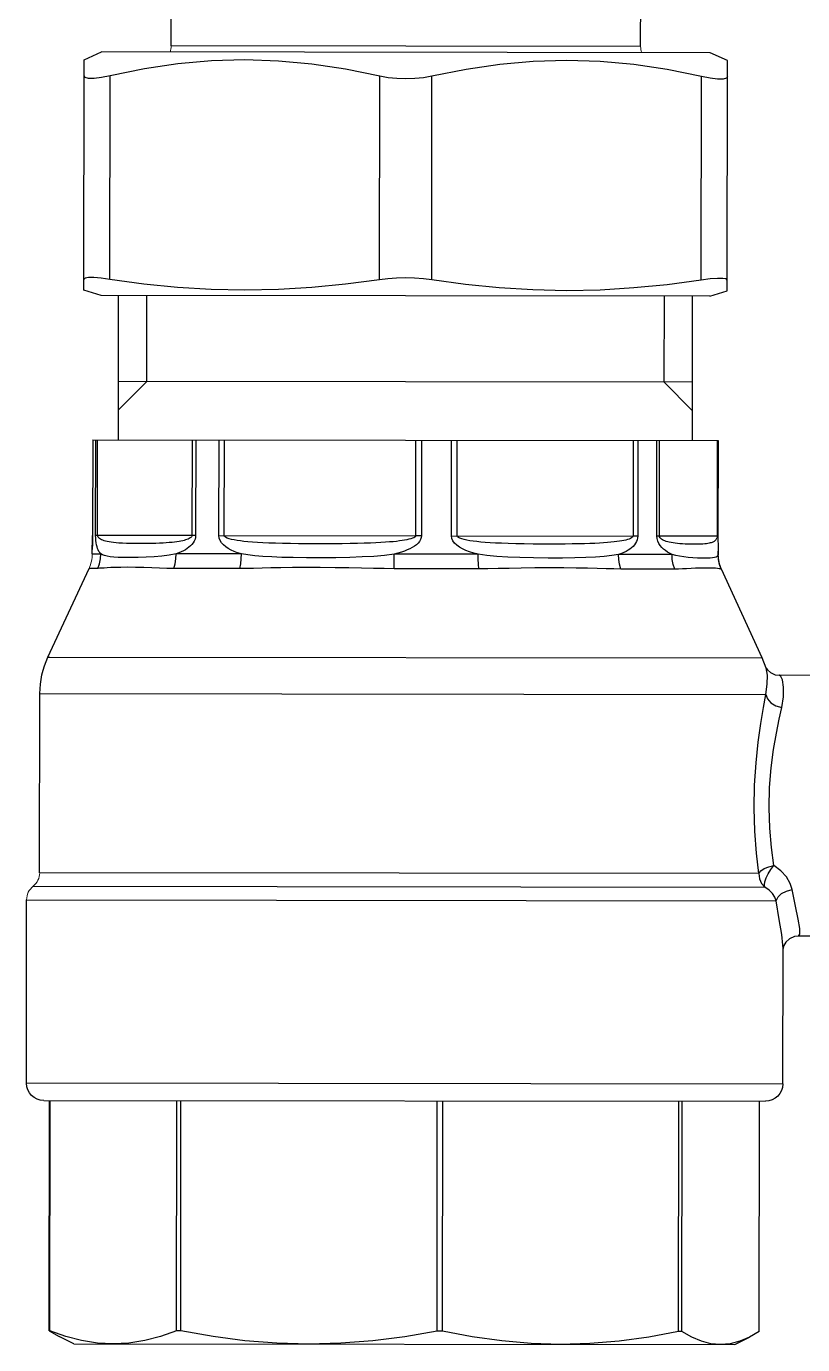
# Model space of a CAD drawing. Header units: millimetres. Extents: x 898 to 1196, y 229 to 443.
# Drawn here: x 1107.4318 to 1107.46086, y 341.71485 to 341.76421 of the extents above; entities that cross this region are included whole.
import ezdxf

# ---------------------------------------------------------------- set-up
doc = ezdxf.new("R2010")
doc.units = ezdxf.units.MM
doc.layers.get('0').update_dxf_attribs({"color": 41})
doc.layers.add('alim', color=5, linetype='Continuous', lineweight=5)
doc.layers.add('CHAUFFAGE', color=4, linetype='Continuous', lineweight=5)

# ---------------------------------------------------------------- blocks, each defined once
blk = doc.blocks.new('AUDIT_I_240531090321-0')
at = {"linetype": 'ByBlock'}
for centre, radius, start, end in [((4.5439, 1.7848), 0.2, 245.22485, 270.00002), ((4.5439, -2.2152), 0.2, 89.99998, 114.77515), ((2.7093, -2.4152), 0.1, 90, 141.31781), ((2.5532, -2.2902), 0.1, 270, 321.31781)]:
    blk.add_arc(centre, radius, start, end, dxfattribs=at)
at = {"linetype": 'Continuous'}
for centre, start, end in [((7.4653, 1.2348), 249.51268, 270), ((7.4653, -1.6652), 90, 110.48732)]:
    blk.add_arc(centre, 0.1, start, end, dxfattribs=at)
blk = doc.blocks.new('c ef ecs')
at = {"layer": 'alim', "color": 1, "lineweight": -3}
for p, q in [((-303.567106, 72.78902), (-303.567106, 72.761842)), ((-303.560394, 72.78902), (-303.567106, 72.78902)), ((-303.560394, 72.7621), (-303.560394, 72.78902)), ((-303.559886, 72.789264), (-303.559886, 72.761864)), ((-303.559378, 72.789508), (-303.559378, 72.761441)), ((-303.55252, 72.789508), (-303.559378, 72.789508)), ((-303.55252, 72.789508), (-303.55252, 72.761185)), ((-303.568471, 72.78872), (-303.571794, 72.787186)), ((-303.568471, 72.78872), (-303.568471, 72.788654)), ((-303.568471, 72.788654), (-303.568471, 72.761973)), ((-303.551869, 72.788859), (-303.551869, 72.761834)), ((-303.543242, 72.788638), (-303.551869, 72.788638)), ((-303.543242, 72.788617), (-303.551869, 72.788617)), ((-303.543242, 72.788638), (-303.543029, 72.788268)), ((-303.543242, 72.788617), (-303.543242, 72.788638)), ((-303.543032, 72.788021), (-303.543242, 72.788617)), ((-303.542754, 72.787717), (-303.54303, 72.788269)), ((-303.542879, 72.787429), (-303.543032, 72.788021)), ((-303.542754, 72.787717), (-303.542754, 72.762976)), ((-303.59084, 72.787392), (-303.591133, 72.786741)), ((-303.582214, 72.787392), (-303.59084, 72.787392)), ((-303.590175, 72.787349), (-303.59024, 72.787392)), ((-303.590142, 72.787224), (-303.590175, 72.787349)), ((-303.590142, 72.787021), (-303.590142, 72.787224)), ((-303.582681, 72.787223), (-303.582659, 72.787349)), ((-303.582681, 72.78702), (-303.582681, 72.787223)), ((-303.582659, 72.787349), (-303.582615, 72.787392)), ((-303.582018, 72.786741), (-303.582214, 72.787392)), ((-303.576611, 72.787052), (-303.576611, 72.763641)), ((-303.576611, 72.787052), (-303.57303, 72.787052)), ((-303.576611, 72.787051), (-303.57303, 72.787051)), ((-303.57303, 72.787052), (-303.57303, 72.787051)), ((-303.572958, 72.787052), (-303.57303, 72.787052)), ((-303.57303, 72.787051), (-303.572959, 72.787051)), ((-303.572959, 72.787051), (-303.57289, 72.787052)), ((-303.572835, 72.787055), (-303.572958, 72.787052)), ((-303.57289, 72.787052), (-303.572821, 72.787054)), ((-303.572726, 72.787059), (-303.572835, 72.787055)), ((-303.572821, 72.787054), (-303.572756, 72.787057)), ((-303.572756, 72.787057), (-303.57264, 72.787061)), ((-303.572626, 72.787063), (-303.572726, 72.787059)), ((-303.57264, 72.787061), (-303.572588, 72.787063)), ((-303.572528, 72.787066), (-303.572626, 72.787063)), ((-303.572588, 72.787063), (-303.572541, 72.787065)), ((-303.572541, 72.787065), (-303.572497, 72.787066)), ((-303.572467, 72.787066), (-303.572528, 72.787066)), ((-303.572467, 72.787066), (-303.572467, 72.787066)), ((-303.57234, 72.787066), (-303.572467, 72.787066)), ((-303.57234, 72.787066), (-303.57234, 72.786745)), ((-303.571794, 72.786861), (-303.571794, 72.787186)), ((-303.542785, 72.786839), (-303.542879, 72.787429)), ((-303.591133, 72.763952), (-303.591133, 72.786741)), ((-303.59024, 72.786415), (-303.590175, 72.786747)), ((-303.590175, 72.786747), (-303.590142, 72.787021)), ((-303.582659, 72.786746), (-303.582681, 72.78702)), ((-303.582615, 72.786415), (-303.582659, 72.786746)), ((-303.582018, 72.763952), (-303.582018, 72.786741)), ((-303.57303, 72.786939), (-303.576611, 72.786939)), ((-303.57303, 72.786869), (-303.576611, 72.786869)), ((-303.57303, 72.783195), (-303.57303, 72.786939)), ((-303.572932, 72.786937), (-303.57303, 72.786939)), ((-303.572997, 72.786863), (-303.57303, 72.786869)), ((-303.572965, 72.786848), (-303.572997, 72.786863)), ((-303.572936, 72.786825), (-303.572965, 72.786848)), ((-303.57291, 72.786795), (-303.572936, 72.786825)), ((-303.572838, 72.78693), (-303.572932, 72.786937)), ((-303.572886, 72.786759), (-303.57291, 72.786795)), ((-303.572865, 72.786718), (-303.572886, 72.786759)), ((-303.572845, 72.786673), (-303.572865, 72.786718)), ((-303.572828, 72.786622), (-303.572845, 72.786673)), ((-303.572753, 72.786919), (-303.572838, 72.78693)), ((-303.572812, 72.786567), (-303.572828, 72.786622)), ((-303.572797, 72.786505), (-303.572812, 72.786567)), ((-303.572675, 72.786905), (-303.572753, 72.786919)), ((-303.572604, 72.786888), (-303.572675, 72.786905)), ((-303.57254, 72.786867), (-303.572604, 72.786888)), ((-303.572483, 72.786842), (-303.57254, 72.786867)), ((-303.572431, 72.786815), (-303.572483, 72.786842)), ((-303.572383, 72.786782), (-303.572431, 72.786815)), ((-303.57234, 72.786745), (-303.572383, 72.786782)), ((-303.572153, 72.786758), (-303.57234, 72.786745)), ((-303.572304, 72.786681), (-303.57234, 72.786745)), ((-303.572274, 72.786604), (-303.572304, 72.786681)), ((-303.57225, 72.786511), (-303.572274, 72.786604)), ((-303.571969, 72.786797), (-303.572153, 72.786758)), ((-303.571794, 72.786861), (-303.571969, 72.786797)), ((-303.571815, 72.786502), (-303.571807, 72.786618)), ((-303.571807, 72.786618), (-303.5718, 72.786715)), ((-303.5718, 72.786715), (-303.571796, 72.786795)), ((-303.571796, 72.786795), (-303.571794, 72.786861)), ((-303.542754, 72.786248), (-303.542785, 72.786839)), ((-303.590498, 72.785135), (-303.59024, 72.786415)), ((-303.582615, 72.786415), (-303.59024, 72.786415)), ((-303.582444, 72.785143), (-303.582615, 72.786415)), ((-303.576611, 72.78609), (-303.582018, 72.78609)), ((-303.576611, 72.78609), (-303.578793, 72.78609)), ((-303.578793, 72.764603), (-303.578793, 72.78609)), ((-303.577738, 72.786088), (-303.578793, 72.785034)), ((-303.572784, 72.786436), (-303.572797, 72.786505)), ((-303.572772, 72.786359), (-303.572784, 72.786436)), ((-303.572761, 72.786273), (-303.572772, 72.786359)), ((-303.572751, 72.786176), (-303.572761, 72.786273)), ((-303.572743, 72.786065), (-303.572751, 72.786176)), ((-303.572736, 72.785935), (-303.572743, 72.786065)), ((-303.572232, 72.786398), (-303.57225, 72.786511)), ((-303.572217, 72.786262), (-303.572232, 72.786398)), ((-303.572208, 72.786097), (-303.572217, 72.786262)), ((-303.572202, 72.785895), (-303.572208, 72.786097)), ((-303.571833, 72.785991), (-303.571829, 72.786195)), ((-303.571829, 72.786195), (-303.571822, 72.786363)), ((-303.571822, 72.786363), (-303.571815, 72.786502)), ((-303.542785, 72.785657), (-303.542754, 72.786248)), ((-303.57273, 72.785785), (-303.572736, 72.785935)), ((-303.572726, 72.785624), (-303.57273, 72.785785)), ((-303.572724, 72.785461), (-303.572726, 72.785624)), ((-303.572203, 72.785348), (-303.5722, 72.785644)), ((-303.5722, 72.785644), (-303.572202, 72.785895)), ((-303.571835, 72.785738), (-303.571833, 72.785991)), ((-303.571832, 72.785441), (-303.571835, 72.785738)), ((-303.542879, 72.785067), (-303.542785, 72.785657)), ((-303.590686, 72.783878), (-303.590498, 72.785135)), ((-303.582318, 72.783887), (-303.582444, 72.785143)), ((-303.572726, 72.784981), (-303.572724, 72.785138)), ((-303.572723, 72.785299), (-303.572724, 72.785461)), ((-303.572724, 72.785138), (-303.572723, 72.785299)), ((-303.572212, 72.785041), (-303.572203, 72.785348)), ((-303.571826, 72.785136), (-303.571832, 72.785441)), ((-303.571816, 72.784838), (-303.571826, 72.785136)), ((-303.578793, 72.785033), (-303.582018, 72.785033)), ((-303.572738, 72.784545), (-303.572733, 72.784683)), ((-303.572733, 72.784683), (-303.572729, 72.784829)), ((-303.572729, 72.784829), (-303.572726, 72.784981)), ((-303.572254, 72.784454), (-303.572229, 72.784742)), ((-303.572229, 72.784742), (-303.572212, 72.785041)), ((-303.571806, 72.784551), (-303.571816, 72.784838)), ((-303.543031, 72.784476), (-303.542879, 72.785067)), ((-303.591361, 72.784136), (-303.60676, 72.784136)), ((-303.591361, 72.766557), (-303.591361, 72.784136)), ((-303.572771, 72.784077), (-303.572761, 72.784181)), ((-303.572761, 72.784181), (-303.572752, 72.784294)), ((-303.572752, 72.784294), (-303.572744, 72.784415)), ((-303.572744, 72.784415), (-303.572738, 72.784545)), ((-303.57234, 72.783923), (-303.57229, 72.78418)), ((-303.57229, 72.78418), (-303.572254, 72.784454)), ((-303.571798, 72.784275), (-303.571806, 72.784551)), ((-303.571794, 72.78401), (-303.571798, 72.784275)), ((-303.543242, 72.783879), (-303.543031, 72.784476)), ((-303.590801, 72.782625), (-303.590686, 72.783878)), ((-303.58224, 72.782631), (-303.582318, 72.783887)), ((-303.572863, 72.783569), (-303.572847, 72.783622)), ((-303.572847, 72.783622), (-303.572833, 72.78368)), ((-303.572833, 72.78368), (-303.572819, 72.783744)), ((-303.572819, 72.783744), (-303.572806, 72.783815)), ((-303.572806, 72.783815), (-303.572794, 72.783894)), ((-303.572794, 72.783894), (-303.572782, 72.783981)), ((-303.572782, 72.783981), (-303.572771, 72.784077)), ((-303.572498, 72.783579), (-303.572456, 72.783654)), ((-303.572456, 72.783654), (-303.572415, 72.783735)), ((-303.572415, 72.783735), (-303.572377, 72.783825)), ((-303.572377, 72.783825), (-303.57234, 72.783923)), ((-303.572153, 72.783933), (-303.57234, 72.783923)), ((-303.57234, 72.781478), (-303.57234, 72.783923)), ((-303.571969, 72.783962), (-303.572153, 72.783933)), ((-303.571794, 72.78401), (-303.571969, 72.783962)), ((-303.571794, 72.781541), (-303.571794, 72.78401)), ((-303.543242, 72.783879), (-303.551869, 72.783879)), ((-303.543242, 72.783718), (-303.551869, 72.783718)), ((-303.543242, 72.783718), (-303.543242, 72.783879)), ((-303.543031, 72.782508), (-303.543242, 72.783718)), ((-303.576611, 72.783332), (-303.57303, 72.783332)), ((-303.576611, 72.783195), (-303.57303, 72.783195)), ((-303.57303, 72.783332), (-303.573006, 72.783337)), ((-303.57303, 72.783195), (-303.57296, 72.783201)), ((-303.573006, 72.783337), (-303.572982, 72.78335)), ((-303.572982, 72.78335), (-303.572958, 72.783372)), ((-303.57296, 72.783201), (-303.57289, 72.783218)), ((-303.572958, 72.783372), (-303.572936, 72.783401)), ((-303.572936, 72.783401), (-303.572915, 72.783436)), ((-303.572915, 72.783436), (-303.572896, 72.783476)), ((-303.572896, 72.783476), (-303.572879, 72.783521)), ((-303.57289, 72.783218), (-303.572822, 72.783247)), ((-303.572879, 72.783521), (-303.572863, 72.783569)), ((-303.572822, 72.783247), (-303.572757, 72.783286)), ((-303.572757, 72.783286), (-303.572697, 72.783333)), ((-303.572697, 72.783333), (-303.572641, 72.783387)), ((-303.572641, 72.783387), (-303.57259, 72.783446)), ((-303.57259, 72.783446), (-303.572542, 72.78351)), ((-303.572542, 72.78351), (-303.572498, 72.783579)), ((-303.59084, 72.78137), (-303.590801, 72.782625)), ((-303.582214, 72.781369), (-303.58224, 72.782631)), ((-303.57303, 72.782324), (-303.576611, 72.782324)), ((-303.57303, 72.782125), (-303.576611, 72.782125)), ((-303.572933, 72.782312), (-303.57303, 72.782324)), ((-303.57303, 72.782324), (-303.57303, 72.774963)), ((-303.572997, 72.782112), (-303.57303, 72.782125)), ((-303.572965, 72.782074), (-303.572997, 72.782112)), ((-303.572839, 72.782276), (-303.572933, 72.782312)), ((-303.572755, 72.782223), (-303.572839, 72.782276)), ((-303.572677, 72.782153), (-303.572755, 72.782223)), ((-303.572606, 72.782068), (-303.572677, 72.782153)), ((-303.542879, 72.781312), (-303.543031, 72.782508)), ((-303.572937, 72.782017), (-303.572965, 72.782074)), ((-303.57291, 72.781943), (-303.572937, 72.782017)), ((-303.572886, 72.781854), (-303.57291, 72.781943)), ((-303.572865, 72.781754), (-303.572886, 72.781854)), ((-303.572846, 72.781643), (-303.572865, 72.781754)), ((-303.572828, 72.781521), (-303.572846, 72.781643)), ((-303.572542, 72.781973), (-303.572606, 72.782068)), ((-303.572485, 72.781868), (-303.572542, 72.781973)), ((-303.572432, 72.781751), (-303.572485, 72.781868)), ((-303.572384, 72.781622), (-303.572432, 72.781751)), ((-303.57234, 72.781478), (-303.572384, 72.781622)), ((-303.590801, 72.780114), (-303.59084, 72.78137)), ((-303.58224, 72.780108), (-303.582214, 72.781369)), ((-303.572812, 72.781386), (-303.572828, 72.781521)), ((-303.572797, 72.781235), (-303.572812, 72.781386)), ((-303.572783, 72.781068), (-303.572797, 72.781235)), ((-303.572153, 72.781485), (-303.57234, 72.781478)), ((-303.572302, 72.781241), (-303.57234, 72.781478)), ((-303.572271, 72.780976), (-303.572302, 72.781241)), ((-303.571969, 72.781506), (-303.572153, 72.781485)), ((-303.571794, 72.781541), (-303.571969, 72.781506)), ((-303.571801, 72.781024), (-303.571796, 72.781296)), ((-303.571796, 72.781296), (-303.571794, 72.781541)), ((-303.542785, 72.780116), (-303.542879, 72.781312)), ((-303.572771, 72.780882), (-303.572783, 72.781068)), ((-303.57276, 72.780677), (-303.572771, 72.780882)), ((-303.57275, 72.780451), (-303.57276, 72.780677)), ((-303.572247, 72.780677), (-303.572271, 72.780976)), ((-303.572228, 72.780343), (-303.572247, 72.780677)), ((-303.571816, 72.780383), (-303.571801, 72.781024)), ((-303.572742, 72.780205), (-303.57275, 72.780451)), ((-303.572735, 72.779937), (-303.572742, 72.780205)), ((-303.572215, 72.779965), (-303.572228, 72.780343)), ((-303.571824, 72.780003), (-303.571816, 72.780383)), ((-303.590686, 72.778861), (-303.590801, 72.780114)), ((-303.582318, 72.778851), (-303.58224, 72.780108)), ((-303.57273, 72.779648), (-303.572735, 72.779937)), ((-303.572727, 72.77934), (-303.57273, 72.779648)), ((-303.572206, 72.779538), (-303.572215, 72.779965)), ((-303.57183, 72.779573), (-303.571824, 72.780003)), ((-303.542754, 72.77892), (-303.542785, 72.780116)), ((-303.572724, 72.779019), (-303.572727, 72.77934)), ((-303.572201, 72.779049), (-303.572206, 72.779538)), ((-303.571834, 72.779081), (-303.57183, 72.779573)), ((-303.590498, 72.777604), (-303.590686, 72.778861)), ((-303.582444, 72.777595), (-303.582318, 72.778851)), ((-303.572723, 72.77869), (-303.572724, 72.779019)), ((-303.572724, 72.778359), (-303.572723, 72.77869)), ((-303.5722, 72.7785), (-303.572201, 72.779049)), ((-303.571835, 72.77853), (-303.571834, 72.779081)), ((-303.542785, 72.777724), (-303.542754, 72.77892)), ((-303.572725, 72.778031), (-303.572724, 72.778359)), ((-303.572205, 72.77794), (-303.5722, 72.7785)), ((-303.571831, 72.777968), (-303.571835, 72.77853)), ((-303.572733, 72.777411), (-303.572728, 72.777713)), ((-303.572728, 72.777713), (-303.572725, 72.778031)), ((-303.572215, 72.777427), (-303.572205, 72.77794)), ((-303.571824, 72.777453), (-303.571831, 72.777968)), ((-303.542879, 72.776528), (-303.542785, 72.777724)), ((-303.59024, 72.776323), (-303.590498, 72.777604)), ((-303.582615, 72.776323), (-303.582444, 72.777595)), ((-303.572738, 72.777135), (-303.572733, 72.777411)), ((-303.572232, 72.776954), (-303.572215, 72.777427)), ((-303.571814, 72.776978), (-303.571824, 72.777453)), ((-303.572753, 72.776654), (-303.572745, 72.776883)), ((-303.572745, 72.776883), (-303.572738, 72.777135)), ((-303.572257, 72.776519), (-303.572232, 72.776954)), ((-303.571805, 72.776541), (-303.571814, 72.776978)), ((-303.590183, 72.776013), (-303.59024, 72.776323)), ((-303.582615, 72.776323), (-303.59024, 72.776323)), ((-303.582653, 72.776014), (-303.582615, 72.776323)), ((-303.572783, 72.776087), (-303.572772, 72.776258)), ((-303.572772, 72.776258), (-303.572762, 72.776446)), ((-303.572762, 72.776446), (-303.572753, 72.776654)), ((-303.572293, 72.776122), (-303.572257, 72.776519)), ((-303.571797, 72.776138), (-303.571805, 72.776541)), ((-303.543031, 72.775332), (-303.542879, 72.776528)), ((-303.590149, 72.775684), (-303.590183, 72.776013)), ((-303.582676, 72.775685), (-303.582653, 72.776014)), ((-303.57282, 72.775672), (-303.572807, 72.775795)), ((-303.572807, 72.775795), (-303.572795, 72.775933)), ((-303.572795, 72.775933), (-303.572783, 72.776087)), ((-303.572376, 72.77562), (-303.57234, 72.775763)), ((-303.57234, 72.775763), (-303.572293, 72.776122)), ((-303.57234, 72.772619), (-303.57234, 72.775763)), ((-303.572153, 72.775763), (-303.57234, 72.775763)), ((-303.571969, 72.775764), (-303.572153, 72.775763)), ((-303.571794, 72.775767), (-303.571969, 72.775764)), ((-303.571794, 72.775767), (-303.571797, 72.776138)), ((-303.571794, 72.772591), (-303.571794, 72.775767)), ((-303.590138, 72.775346), (-303.590149, 72.775684)), ((-303.590149, 72.775009), (-303.590138, 72.775346)), ((-303.582683, 72.775346), (-303.582676, 72.775685)), ((-303.582676, 72.775008), (-303.582683, 72.775346)), ((-303.572915, 72.775141), (-303.572897, 72.77521)), ((-303.572897, 72.77521), (-303.572879, 72.775286)), ((-303.572879, 72.775286), (-303.572863, 72.77537)), ((-303.572863, 72.77537), (-303.572848, 72.775461)), ((-303.572848, 72.775461), (-303.572834, 72.775561)), ((-303.572834, 72.775561), (-303.57282, 72.775672)), ((-303.572541, 72.775175), (-303.572497, 72.775271)), ((-303.572497, 72.775271), (-303.572455, 72.775376)), ((-303.572455, 72.775376), (-303.572415, 72.775492)), ((-303.572415, 72.775492), (-303.572376, 72.77562)), ((-303.543242, 72.774122), (-303.543031, 72.775332)), ((-303.590183, 72.774681), (-303.590149, 72.775009)), ((-303.582653, 72.774679), (-303.582676, 72.775008)), ((-303.576611, 72.774963), (-303.57303, 72.774963)), ((-303.576611, 72.774741), (-303.57303, 72.774741)), ((-303.57303, 72.774963), (-303.573006, 72.77497)), ((-303.57303, 72.774741), (-303.57303, 72.774963)), ((-303.57303, 72.774741), (-303.572959, 72.774749)), ((-303.573006, 72.77497), (-303.572982, 72.774993)), ((-303.572982, 72.774993), (-303.572958, 72.77503)), ((-303.572959, 72.774749), (-303.57289, 72.774773)), ((-303.572958, 72.77503), (-303.572936, 72.77508)), ((-303.572936, 72.77508), (-303.572915, 72.775141)), ((-303.57289, 72.774773), (-303.572821, 72.774812)), ((-303.572821, 72.774812), (-303.572756, 72.774866)), ((-303.572756, 72.774866), (-303.572696, 72.77493)), ((-303.572696, 72.77493), (-303.57264, 72.775004)), ((-303.57264, 72.775004), (-303.572589, 72.775086)), ((-303.572589, 72.775086), (-303.572541, 72.775175)), ((-303.590498, 72.77309), (-303.59024, 72.77437)), ((-303.59024, 72.77437), (-303.590183, 72.774681)), ((-303.582615, 72.77437), (-303.59024, 72.77437)), ((-303.582615, 72.77437), (-303.582653, 72.774679)), ((-303.582444, 72.773098), (-303.582615, 72.77437)), ((-303.543242, 72.774122), (-303.551869, 72.774122)), ((-303.543242, 72.773915), (-303.551869, 72.773915)), ((-303.543242, 72.773915), (-303.543242, 72.774122)), ((-303.543031, 72.772801), (-303.543242, 72.773915)), ((-303.57303, 72.773622), (-303.576611, 72.773622)), ((-303.57303, 72.77341), (-303.576611, 72.77341)), ((-303.572933, 72.773607), (-303.57303, 72.773622)), ((-303.57303, 72.773622), (-303.57303, 72.766818)), ((-303.572997, 72.773397), (-303.57303, 72.77341)), ((-303.572966, 72.773359), (-303.572997, 72.773397)), ((-303.572937, 72.773301), (-303.572966, 72.773359)), ((-303.572911, 72.773227), (-303.572937, 72.773301)), ((-303.57284, 72.773564), (-303.572933, 72.773607)), ((-303.572887, 72.773138), (-303.572911, 72.773227)), ((-303.572756, 72.773499), (-303.57284, 72.773564)), ((-303.572679, 72.773415), (-303.572756, 72.773499)), ((-303.572608, 72.773313), (-303.572679, 72.773415)), ((-303.572544, 72.773199), (-303.572608, 72.773313)), ((-303.590686, 72.771833), (-303.590498, 72.77309)), ((-303.582318, 72.771842), (-303.582444, 72.773098)), ((-303.572865, 72.773037), (-303.572887, 72.773138)), ((-303.572846, 72.772925), (-303.572865, 72.773037)), ((-303.572828, 72.772802), (-303.572846, 72.772925)), ((-303.572812, 72.772666), (-303.572828, 72.772802)), ((-303.572486, 72.773074), (-303.572544, 72.773199)), ((-303.572433, 72.772936), (-303.572486, 72.773074)), ((-303.572384, 72.772785), (-303.572433, 72.772936)), ((-303.57234, 72.772619), (-303.572384, 72.772785)), ((-303.542879, 72.7717), (-303.543031, 72.772801)), ((-303.572797, 72.772516), (-303.572812, 72.772666)), ((-303.572783, 72.772349), (-303.572797, 72.772516)), ((-303.57277, 72.772165), (-303.572783, 72.772349)), ((-303.572294, 72.772287), (-303.57234, 72.772619)), ((-303.572153, 72.772616), (-303.57234, 72.772619)), ((-303.57226, 72.771917), (-303.572294, 72.772287)), ((-303.571969, 72.772607), (-303.572153, 72.772616)), ((-303.571794, 72.772591), (-303.571969, 72.772607)), ((-303.571804, 72.771873), (-303.571797, 72.772248)), ((-303.571797, 72.772248), (-303.571794, 72.772591)), ((-303.590801, 72.770579), (-303.590686, 72.771833)), ((-303.58224, 72.770585), (-303.582318, 72.771842)), ((-303.572759, 72.771962), (-303.57277, 72.772165)), ((-303.57275, 72.771739), (-303.572759, 72.771962)), ((-303.572234, 72.771507), (-303.57226, 72.771917)), ((-303.571814, 72.771461), (-303.571804, 72.771873)), ((-303.572741, 72.771491), (-303.57275, 72.771739)), ((-303.572734, 72.771211), (-303.572741, 72.771491)), ((-303.572216, 72.771053), (-303.572234, 72.771507)), ((-303.571823, 72.771005), (-303.571814, 72.771461)), ((-303.542785, 72.770599), (-303.542879, 72.7717)), ((-303.572729, 72.770891), (-303.572734, 72.771211)), ((-303.572725, 72.770562), (-303.572729, 72.770891)), ((-303.572205, 72.770544), (-303.572216, 72.771053)), ((-303.571831, 72.770496), (-303.571823, 72.771005)), ((-303.59084, 72.769324), (-303.590801, 72.770579)), ((-303.582214, 72.769324), (-303.58224, 72.770585)), ((-303.572724, 72.770243), (-303.572725, 72.770562)), ((-303.5722, 72.769993), (-303.572205, 72.770544)), ((-303.571835, 72.769943), (-303.571831, 72.770496)), ((-303.542754, 72.769499), (-303.542785, 72.770599)), ((-303.572723, 72.769935), (-303.572724, 72.770243)), ((-303.572724, 72.769642), (-303.572723, 72.769935)), ((-303.572201, 72.769465), (-303.5722, 72.769993)), ((-303.571834, 72.769413), (-303.571835, 72.769943)), ((-303.590801, 72.768069), (-303.59084, 72.769324)), ((-303.58224, 72.768063), (-303.582214, 72.769324)), ((-303.57273, 72.769103), (-303.572726, 72.769364)), ((-303.572726, 72.769364), (-303.572724, 72.769642)), ((-303.572207, 72.768998), (-303.572201, 72.769465)), ((-303.571829, 72.768943), (-303.571834, 72.769413)), ((-303.542785, 72.768398), (-303.542754, 72.769499)), ((-303.572739, 72.768639), (-303.572734, 72.768862)), ((-303.572734, 72.768862), (-303.57273, 72.769103)), ((-303.572218, 72.768585), (-303.572207, 72.768998)), ((-303.571822, 72.768527), (-303.571829, 72.768943)), ((-303.572753, 72.768248), (-303.572746, 72.768435)), ((-303.572746, 72.768435), (-303.572739, 72.768639)), ((-303.572236, 72.768219), (-303.572218, 72.768585)), ((-303.571813, 72.768157), (-303.571822, 72.768527)), ((-303.542879, 72.767297), (-303.542785, 72.768398)), ((-303.590686, 72.766816), (-303.590801, 72.768069)), ((-303.582318, 72.766806), (-303.58224, 72.768063)), ((-303.572782, 72.767778), (-303.572772, 72.767921)), ((-303.572772, 72.767921), (-303.572762, 72.768077)), ((-303.572762, 72.768077), (-303.572753, 72.768248)), ((-303.572295, 72.767609), (-303.572261, 72.767895)), ((-303.572261, 72.767895), (-303.572236, 72.768219)), ((-303.571804, 72.767828), (-303.571813, 72.768157)), ((-303.571797, 72.767536), (-303.571804, 72.767828)), ((-303.572847, 72.767239), (-303.572833, 72.767326)), ((-303.572833, 72.767326), (-303.572819, 72.767423)), ((-303.572819, 72.767423), (-303.572806, 72.76753)), ((-303.572806, 72.76753), (-303.572794, 72.767648)), ((-303.572794, 72.767648), (-303.572782, 72.767778)), ((-303.572376, 72.767256), (-303.57234, 72.767359)), ((-303.57234, 72.767359), (-303.572295, 72.767609)), ((-303.57234, 72.765358), (-303.57234, 72.767359)), ((-303.572153, 72.767349), (-303.57234, 72.767359)), ((-303.571969, 72.767322), (-303.572153, 72.767349)), ((-303.571794, 72.767277), (-303.571969, 72.767322)), ((-303.571794, 72.767277), (-303.571797, 72.767536)), ((-303.543031, 72.766196), (-303.542879, 72.767297)), ((-303.590498, 72.765558), (-303.590686, 72.766816)), ((-303.582444, 72.76555), (-303.582318, 72.766806)), ((-303.576611, 72.766818), (-303.57303, 72.766818)), ((-303.57303, 72.766818), (-303.573006, 72.766824)), ((-303.57303, 72.766642), (-303.57303, 72.766818)), ((-303.573006, 72.766824), (-303.572982, 72.766843)), ((-303.572982, 72.766843), (-303.572959, 72.766874)), ((-303.572959, 72.766874), (-303.572936, 72.766915)), ((-303.572936, 72.766915), (-303.572916, 72.766965)), ((-303.572916, 72.766965), (-303.572897, 72.767023)), ((-303.572897, 72.767023), (-303.572879, 72.767088)), ((-303.572879, 72.767088), (-303.572863, 72.76716)), ((-303.572863, 72.76716), (-303.572847, 72.767239)), ((-303.572699, 72.766767), (-303.572643, 72.766817)), ((-303.572643, 72.766817), (-303.572591, 72.766874)), ((-303.572591, 72.766874), (-303.572543, 72.766936)), ((-303.572543, 72.766936), (-303.572498, 72.767004)), ((-303.572498, 72.767004), (-303.572455, 72.76708)), ((-303.572455, 72.76708), (-303.572415, 72.767163)), ((-303.572415, 72.767163), (-303.572376, 72.767256)), ((-303.571794, 72.765256), (-303.571794, 72.767277)), ((-303.591361, 72.766557), (-303.60676, 72.766557)), ((-303.576611, 72.766642), (-303.57303, 72.766642)), ((-303.57303, 72.766642), (-303.57296, 72.766648)), ((-303.57296, 72.766648), (-303.572891, 72.766663)), ((-303.572891, 72.766663), (-303.572823, 72.766689)), ((-303.572823, 72.766689), (-303.572759, 72.766725)), ((-303.572759, 72.766725), (-303.572699, 72.766767)), ((-303.57303, 72.76593), (-303.576611, 72.76593)), ((-303.57303, 72.76583), (-303.576611, 72.76583)), ((-303.572933, 72.765921), (-303.57303, 72.76593)), ((-303.57303, 72.763641), (-303.57303, 72.76593)), ((-303.572997, 72.765824), (-303.57303, 72.76583)), ((-303.572965, 72.765808), (-303.572997, 72.765824)), ((-303.572838, 72.765895), (-303.572933, 72.765921)), ((-303.572753, 72.765855), (-303.572838, 72.765895)), ((-303.572676, 72.765804), (-303.572753, 72.765855)), ((-303.543242, 72.765082), (-303.543031, 72.766196)), ((-303.59024, 72.764278), (-303.590498, 72.765558)), ((-303.582615, 72.764278), (-303.582444, 72.76555)), ((-303.578791, 72.765658), (-303.582018, 72.765658)), ((-303.577738, 72.764605), (-303.578793, 72.765659)), ((-303.572936, 72.765783), (-303.572965, 72.765808)), ((-303.57291, 72.765751), (-303.572936, 72.765783)), ((-303.572886, 72.765713), (-303.57291, 72.765751)), ((-303.572865, 72.765671), (-303.572886, 72.765713)), ((-303.572846, 72.765625), (-303.572865, 72.765671)), ((-303.572828, 72.765575), (-303.572846, 72.765625)), ((-303.572812, 72.765521), (-303.572828, 72.765575)), ((-303.572797, 72.765461), (-303.572812, 72.765521)), ((-303.572783, 72.765394), (-303.572797, 72.765461)), ((-303.572771, 72.765322), (-303.572783, 72.765394)), ((-303.57276, 72.765242), (-303.572771, 72.765322)), ((-303.572604, 72.765744), (-303.572676, 72.765804)), ((-303.572541, 72.765678), (-303.572604, 72.765744)), ((-303.572484, 72.765607), (-303.572541, 72.765678)), ((-303.572432, 72.765531), (-303.572484, 72.765607)), ((-303.572384, 72.765448), (-303.572432, 72.765531)), ((-303.57234, 72.765358), (-303.572384, 72.765448)), ((-303.572153, 72.765347), (-303.57234, 72.765358)), ((-303.572303, 72.76522), (-303.57234, 72.765358)), ((-303.571969, 72.765313), (-303.572153, 72.765347)), ((-303.57275, 72.765157), (-303.57276, 72.765242)), ((-303.572742, 72.765067), (-303.57275, 72.765157)), ((-303.572735, 72.764971), (-303.572742, 72.765067)), ((-303.57273, 72.764872), (-303.572735, 72.764971)), ((-303.572727, 72.76477), (-303.57273, 72.764872)), ((-303.572272, 72.765073), (-303.572303, 72.76522)), ((-303.572248, 72.764917), (-303.572272, 72.765073)), ((-303.572229, 72.764753), (-303.572248, 72.764917)), ((-303.571794, 72.765256), (-303.571969, 72.765313)), ((-303.571808, 72.76481), (-303.571801, 72.764965)), ((-303.571801, 72.764965), (-303.571796, 72.765114)), ((-303.571796, 72.765114), (-303.571794, 72.765256)), ((-303.543242, 72.765082), (-303.551869, 72.765082)), ((-303.543242, 72.76495), (-303.551869, 72.76495)), ((-303.543242, 72.76495), (-303.543242, 72.765082)), ((-303.543032, 72.764586), (-303.543242, 72.76495)), ((-303.576611, 72.764603), (-303.582018, 72.764603)), ((-303.572728, 72.764288), (-303.572725, 72.764376)), ((-303.572724, 72.764668), (-303.572727, 72.76477)), ((-303.572725, 72.764376), (-303.572724, 72.764469)), ((-303.572723, 72.764567), (-303.572724, 72.764668)), ((-303.572724, 72.764469), (-303.572723, 72.764567)), ((-303.572215, 72.764583), (-303.572229, 72.764753)), ((-303.572206, 72.764406), (-303.572215, 72.764583)), ((-303.572201, 72.764227), (-303.572206, 72.764406)), ((-303.57183, 72.764303), (-303.571824, 72.764478)), ((-303.571824, 72.764478), (-303.571816, 72.764647)), ((-303.571816, 72.764647), (-303.571808, 72.76481)), ((-303.542879, 72.764224), (-303.543032, 72.764586)), ((-303.59084, 72.763301), (-303.591133, 72.763952)), ((-303.582615, 72.764278), (-303.59024, 72.764278)), ((-303.590175, 72.763947), (-303.59024, 72.764278)), ((-303.590142, 72.763675), (-303.590175, 72.763947)), ((-303.582681, 72.763674), (-303.582659, 72.763947)), ((-303.582659, 72.763947), (-303.582615, 72.764278)), ((-303.582018, 72.763952), (-303.582214, 72.763301)), ((-303.572807, 72.763828), (-303.572795, 72.763857)), ((-303.572795, 72.763857), (-303.572783, 72.76389)), ((-303.572783, 72.76389), (-303.572772, 72.763928)), ((-303.572772, 72.763928), (-303.572762, 72.76397)), ((-303.572762, 72.76397), (-303.572753, 72.764019)), ((-303.572753, 72.764019), (-303.572745, 72.764074)), ((-303.572745, 72.764074), (-303.572738, 72.764136)), ((-303.572738, 72.764136), (-303.572732, 72.764208)), ((-303.572732, 72.764208), (-303.572728, 72.764288)), ((-303.572213, 72.763838), (-303.572204, 72.763936)), ((-303.572204, 72.763936), (-303.5722, 72.764064)), ((-303.5722, 72.764064), (-303.572201, 72.764227)), ((-303.571834, 72.764125), (-303.57183, 72.764303)), ((-303.571834, 72.763961), (-303.571834, 72.764125)), ((-303.571831, 72.763831), (-303.571834, 72.763961)), ((-303.542785, 72.763864), (-303.542879, 72.764224)), ((-303.542754, 72.763503), (-303.542785, 72.763864)), ((-303.590175, 72.763344), (-303.590142, 72.763471)), ((-303.590142, 72.763471), (-303.590142, 72.763675)), ((-303.582681, 72.76347), (-303.582681, 72.763674)), ((-303.582659, 72.763344), (-303.582681, 72.76347)), ((-303.576611, 72.763669), (-303.57303, 72.763669)), ((-303.576611, 72.763641), (-303.57303, 72.763641)), ((-303.57303, 72.763669), (-303.573006, 72.76367)), ((-303.57303, 72.763641), (-303.572952, 72.763641)), ((-303.573006, 72.76367), (-303.572982, 72.763674)), ((-303.572982, 72.763674), (-303.572958, 72.763681)), ((-303.572958, 72.763681), (-303.572936, 72.76369)), ((-303.572952, 72.763641), (-303.572836, 72.763638)), ((-303.572936, 72.76369), (-303.572915, 72.763701)), ((-303.572915, 72.763701), (-303.572896, 72.763714)), ((-303.572896, 72.763714), (-303.572879, 72.763728)), ((-303.572879, 72.763728), (-303.572863, 72.763744)), ((-303.572863, 72.763744), (-303.572848, 72.763761)), ((-303.572848, 72.763761), (-303.572834, 72.763781)), ((-303.572836, 72.763638), (-303.572736, 72.763635)), ((-303.572834, 72.763781), (-303.57282, 72.763803)), ((-303.57282, 72.763803), (-303.572807, 72.763828)), ((-303.572736, 72.763635), (-303.572645, 72.763631)), ((-303.572645, 72.763631), (-303.572559, 72.763628)), ((-303.572559, 72.763628), (-303.572467, 72.763627)), ((-303.57234, 72.763627), (-303.572467, 72.763627)), ((-303.572455, 72.763627), (-303.572415, 72.763627)), ((-303.572415, 72.763627), (-303.572376, 72.76363)), ((-303.572376, 72.76363), (-303.57234, 72.763634)), ((-303.57234, 72.763634), (-303.5723, 72.763648)), ((-303.57234, 72.763634), (-303.57234, 72.763627)), ((-303.572153, 72.76362), (-303.57234, 72.763634)), ((-303.5723, 72.763648), (-303.572269, 72.763673)), ((-303.572269, 72.763673), (-303.572244, 72.763711)), ((-303.572244, 72.763711), (-303.572226, 72.763765)), ((-303.572226, 72.763765), (-303.572213, 72.763838)), ((-303.571969, 72.76358), (-303.572153, 72.76362)), ((-303.571794, 72.763514), (-303.571969, 72.76358)), ((-303.571825, 72.763731), (-303.571831, 72.763831)), ((-303.571818, 72.763655), (-303.571825, 72.763731)), ((-303.57181, 72.763598), (-303.571818, 72.763655)), ((-303.571802, 72.763557), (-303.57181, 72.763598)), ((-303.571796, 72.76353), (-303.571802, 72.763557)), ((-303.571794, 72.763514), (-303.571796, 72.76353)), ((-303.571794, 72.763507), (-303.571794, 72.763514)), ((-303.568471, 72.761973), (-303.571794, 72.763507)), ((-303.542785, 72.763142), (-303.542754, 72.763503)), ((-303.582214, 72.763301), (-303.59084, 72.763301)), ((-303.59024, 72.763301), (-303.590175, 72.763344)), ((-303.582615, 72.763301), (-303.582659, 72.763344)), ((-303.542754, 72.762975), (-303.54303, 72.762424)), ((-303.542879, 72.762781), (-303.542785, 72.763142)), ((-303.543242, 72.762055), (-303.543029, 72.762425)), ((-303.543029, 72.762425), (-303.542879, 72.762781)), ((-303.56809, 72.761825), (-303.568471, 72.761973)), ((-303.566616, 72.761928), (-303.567106, 72.761842)), ((-303.566017, 72.762025), (-303.566616, 72.761928)), ((-303.565318, 72.762121), (-303.566017, 72.762025)), ((-303.564539, 72.762203), (-303.565318, 72.762121)), ((-303.563705, 72.762256), (-303.564539, 72.762203)), ((-303.562843, 72.762272), (-303.563705, 72.762256)), ((-303.561983, 72.762247), (-303.562843, 72.762272)), ((-303.561157, 72.762186), (-303.561983, 72.762247)), ((-303.560394, 72.7621), (-303.561157, 72.762186)), ((-303.56058, 72.761896), (-303.560649, 72.761724)), ((-303.560492, 72.762025), (-303.56058, 72.761896)), ((-303.560394, 72.7621), (-303.560492, 72.762025)), ((-303.560394, 72.7621), (-303.560203, 72.762072)), ((-303.560088, 72.761868), (-303.560232, 72.76182)), ((-303.560203, 72.762072), (-303.560028, 72.761991)), ((-303.559969, 72.761883), (-303.560088, 72.761868)), ((-303.560028, 72.761991), (-303.559886, 72.761864)), ((-303.559886, 72.761864), (-303.559969, 72.761883)), ((-303.543242, 72.762055), (-303.551869, 72.762055)), ((-303.568094, 72.761827), (-303.568097, 72.761828)), ((-303.568097, 72.761828), (-303.568088, 72.761823)), ((-303.568094, 72.761827), (-303.568094, 72.761827)), ((-303.567827, 72.761781), (-303.568094, 72.761827)), ((-303.568088, 72.761823), (-303.568023, 72.76178)), ((-303.568023, 72.76178), (-303.567921, 72.761668)), ((-303.567921, 72.761668), (-303.56784, 72.761486)), ((-303.56784, 72.761486), (-303.567821, 72.761339)), ((-303.567486, 72.761785), (-303.567827, 72.761781)), ((-303.567106, 72.761842), (-303.567486, 72.761785)), ((-303.567106, 72.761842), (-303.566935, 72.76178)), ((-303.566935, 72.76178), (-303.566785, 72.761648)), ((-303.566785, 72.761648), (-303.566674, 72.761461)), ((-303.566674, 72.761461), (-303.566616, 72.761242)), ((-303.565655, 72.761444), (-303.566184, 72.761337)), ((-303.565039, 72.76155), (-303.565655, 72.761444)), ((-303.564352, 72.761639), (-303.565039, 72.76155)), ((-303.563615, 72.761697), (-303.564352, 72.761639)), ((-303.562854, 72.761714), (-303.563615, 72.761697)), ((-303.562095, 72.761687), (-303.562854, 72.761714)), ((-303.561366, 72.761621), (-303.562095, 72.761687)), ((-303.560694, 72.761527), (-303.561366, 72.761621)), ((-303.560649, 72.761724), (-303.560694, 72.761527)), ((-303.560548, 72.761642), (-303.560694, 72.761527)), ((-303.5605, 72.761267), (-303.560694, 72.761527)), ((-303.56039, 72.761742), (-303.560548, 72.761642)), ((-303.560232, 72.76182), (-303.56039, 72.761742)), ((-303.559776, 72.761711), (-303.559886, 72.761864)), ((-303.559646, 72.761587), (-303.559776, 72.761711)), ((-303.559509, 72.761496), (-303.559646, 72.761587)), ((-303.55952, 72.761374), (-303.559646, 72.761243)), ((-303.559378, 72.761441), (-303.55952, 72.761374)), ((-303.559378, 72.761441), (-303.559509, 72.761496)), ((-303.558679, 72.761326), (-303.559378, 72.761441)), ((-303.567821, 72.757854), (-303.567821, 72.761339)), ((-303.567782, 72.761278), (-303.567821, 72.761339)), ((-303.567645, 72.761218), (-303.567782, 72.761278)), ((-303.567379, 72.761174), (-303.567645, 72.761218)), ((-303.567018, 72.761178), (-303.567379, 72.761174)), ((-303.566616, 72.761242), (-303.567018, 72.761178)), ((-303.566184, 72.761337), (-303.566616, 72.761242)), ((-303.560271, 72.761062), (-303.5605, 72.761267)), ((-303.560029, 72.760924), (-303.560271, 72.761062)), ((-303.559797, 72.760851), (-303.560029, 72.760924)), ((-303.559742, 72.761062), (-303.559797, 72.760851)), ((-303.559646, 72.761243), (-303.559742, 72.761062)), ((-303.55812, 72.761236), (-303.558679, 72.761326)), ((-303.55772, 72.761189), (-303.55812, 72.761236)), ((-303.558036, 72.760758), (-303.557953, 72.760943)), ((-303.557953, 72.760943), (-303.557828, 72.761078)), ((-303.557828, 72.761078), (-303.5577, 72.761155)), ((-303.557604, 72.761185), (-303.55772, 72.761189)), ((-303.5577, 72.761155), (-303.557614, 72.761181)), ((-303.55252, 72.761185), (-303.557624, 72.761185)), ((-303.557614, 72.761181), (-303.557592, 72.761185)), ((-303.559179, 72.760722), (-303.559797, 72.760851)), ((-303.558687, 72.760619), (-303.559179, 72.760722)), ((-303.558334, 72.76056), (-303.558687, 72.760619)), ((-303.558124, 72.760555), (-303.558334, 72.76056)), ((-303.558055, 72.760607), (-303.558124, 72.760555)), ((-303.558055, 72.760612), (-303.558036, 72.760758)), ((-303.558055, 72.759541), (-303.558055, 72.760607))]:
    blk.add_line(p, q, dxfattribs=at)
for centre, major_axis, start_param, end_param in [((-303.567106, 72.785764), (-0.002302, 0.002302), -0.785398, -0.352991), ((-303.55252, 72.788857), (-0.00046, 0.00046), 3.926991, 5.480832), ((-303.55252, 72.761836), (0.00046, 0.00046), 3.926991, 5.497787)]:
    blk.add_ellipse(centre, major_axis=major_axis, ratio=1, start_param=start_param, end_param=end_param, dxfattribs=at)
at = {"layer": 'alim', "color": 1, "lineweight": -3, "xscale": 0.006511055038041, "yscale": 0.006511055038041, "zscale": 0.006511055038041, "rotation": 180}
blk.add_blockref('AUDIT_I_240531090321-0', (-303.542754, 72.773945), dxfattribs=at)

msp = doc.modelspace()

# ---------------------------------------------------------------- block references
at = {"layer": 'CHAUFFAGE', "xscale": -1, "rotation": 89.93055087290372}
msp.add_blockref('c ef ecs', (1179.85331, 38.084119), dxfattribs=at)

doc.saveas('drawing.dxf')
